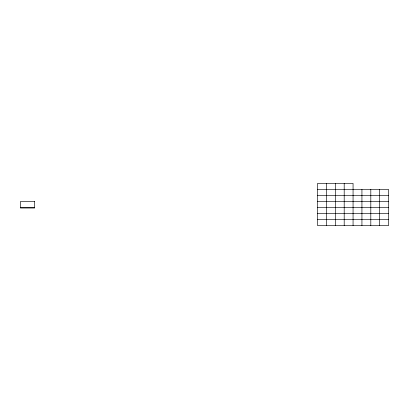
<?xml version="1.0" encoding="UTF-8"?>
<svg xmlns="http://www.w3.org/2000/svg" width="409" height="409" viewBox="0 0 409 409"><rect width="100%" height="100%" fill="white"/><g stroke="black" fill="none" stroke-linecap="round" stroke-linejoin="round"><path stroke-width="0.61" d="M317.578 189.418L388.55 189.418L388.55 225.615L317.578 225.615L317.578 183.385L353.064 183.385L353.064 225.615M317.578 195.451L388.55 195.451M317.578 201.484L388.55 201.484M317.578 207.516L388.55 207.516M20.45 207.695L34.642 207.695M317.578 213.549L388.55 213.549M317.578 219.582L388.55 219.582M379.68 189.418L379.68 225.615M370.81 189.418L370.81 225.615M361.934 189.418L361.934 225.615M344.194 183.385L344.194 225.615M335.324 183.385L335.324 225.615M326.454 183.385L326.454 225.615M34.642 201.489L20.45 201.489L20.45 208.017L34.642 208.017L34.642 201.489"/></g></svg>
